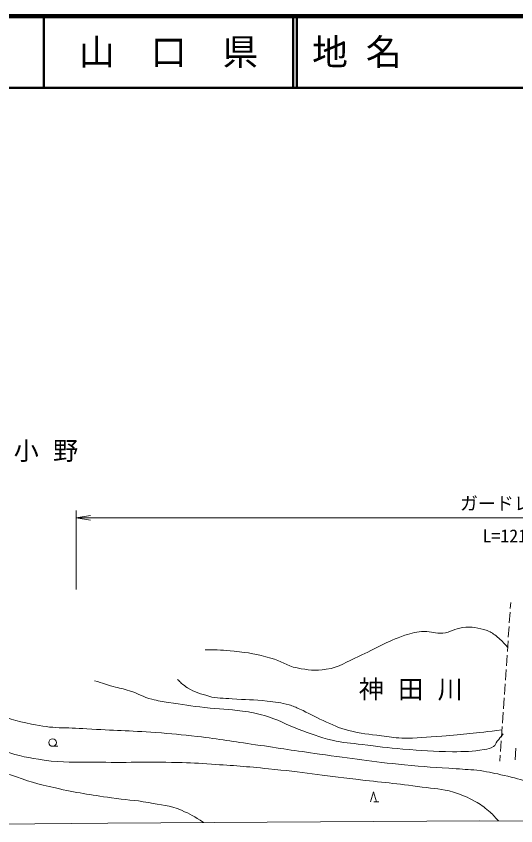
# Model space of a CAD drawing. Units: millimetres, scale not verified. Extents: x 40000 to 680000, y 20000 to 380000.
# Drawn here: x 329125 to 398790, y 267010 to 380000 of the extents above; entities that cross this region are included whole.
import ezdxf
from ezdxf.enums import TextEntityAlignment as Align

# ---------------------------------------------------------------- set-up
doc = ezdxf.new("R2010")
doc.units = ezdxf.units.MM
doc.header["$LTSCALE"] = 1000
doc.layers.add('M-BMK-HTXT', color=7, linetype='Continuous')
doc.layers.add('M-TTL-TXT', color=7, linetype='Continuous')
for name, color, linetype, lineweight in [('M-STR-HTXT', 7, 'Continuous', 13), ('M-TTL', 2, 'Continuous', 140), ('M-TTL-LINE', 7, 'Continuous', 50), ('M-WORK', 1, 'Continuous', 13)]:
    doc.layers.add(name, color=color, linetype=linetype, lineweight=lineweight)
doc.styles.add('ＭＳ ゴシック', font='')
doc.styles.get('ＭＳ ゴシック').set_extended_font_data('MS Gothic')

# ---------------------------------------------------------------- blocks, each defined once
blk = doc.blocks.new('open_arrow')
at = {"color": 0, "linetype": 'Continuous', "lineweight": -2}
blk.add_lwpolyline([(7.5, 1.25), (0, 0), (7.5, -1.25)], dxfattribs=at)

msp = doc.modelspace()

# ---------------------------------------------------------------- linework, layer by layer
at = {"layer": 'M-STR-HTXT'}
for p, q in [((337500, 300000), (337500, 311000)), ((337500, 310000), (458777, 310000))]:
    msp.add_line(p, q, dxfattribs=at)
at = {"layer": 'M-TTL'}
msp.add_line((680000, 380000), (40000, 380000), dxfattribs=at)
at = {"layer": 'M-TTL-LINE'}
for p, q in [((333000, 380000), (333000, 370000)), ((367750, 380000), (367750, 370000)), ((368250, 380000), (368250, 370000)), ((40000, 370000), (680000, 370000))]:
    msp.add_line(p, q, dxfattribs=at)
at = {"layer": 'M-WORK'}
for p, q in [((398024, 297319), (398082, 298153)), ((397886, 295324), (397990, 296820)), ((397748, 293329), (397852, 294825)), ((397611, 291333), (397714, 292830)), ((397473, 289338), (397576, 290835)), ((397335, 287343), (397438, 288839)), ((397197, 285348), (397300, 286844)), ((397059, 283352), (397162, 284849)), ((396921, 281357), (397025, 282854)), ((396783, 279362), (396887, 280858)), ((334207, 278102), (334907, 278102)), ((396645, 277367), (396749, 278863)), ((396553, 276034), (396611, 276868)), ((398779, 277851), (398711, 276214)), ((378508, 270341), (378928, 271741)), ((378928, 271741), (379348, 270341)), ((379698, 270341), (378998, 270341)), ((299467, 267010), (341925, 267389)), ((341925, 267389), (393775, 267716)), ((393775, 267716), (435334, 267489))]:
    msp.add_line(p, q, dxfattribs=at)
msp.add_circle((334207, 278627), 525, dxfattribs=at)
for points, knots in [([(355458, 291560), (357362, 291563), (357949, 291542), (359534, 291381), (361549, 291176), (362675, 290953), (364629, 290422), (366102, 290021), (366789, 289342), (368286, 289043), (369848, 288730), (370784, 288639), (372362, 288863), (374234, 289130), (375120, 289913), (376857, 290661), (379407, 291760), (380697, 292720), (383331, 293598), (384350, 293939), (384954, 294110), (386028, 294138), (387039, 294164), (387598, 293813), (388606, 293898), (389721, 293992), (390250, 294560), (391363, 294677), (392700, 294819), (393501, 294675), (394780, 294258), (395410, 294052), (395693, 293763), (396218, 293359), (396846, 292876), (397048, 292623), (397651, 291925)], [0, 0, 0, 0, 1, 1, 1, 2, 2, 2, 3, 3, 3, 4, 4, 4, 5, 5, 5, 6, 6, 6, 7, 7, 7, 8, 8, 8, 9, 9, 9, 10, 10, 10, 11, 11, 11, 12, 12, 12, 12]), ([(320007, 287387), (320756, 286531), (321039, 286273), (321765, 285629), (323157, 284393), (324111, 283893), (325761, 283031), (327773, 281980), (329059, 281684), (331276, 281193), (334227, 280540), (335972, 280758), (338988, 280554), (342731, 280300), (344837, 280303), (348579, 280034), (350847, 279871), (352115, 279738), (354373, 279475), (357552, 279105), (359318, 278786), (362485, 278329), (365972, 277826), (367919, 277499), (371410, 277024), (376036, 276394), (378622, 275987), (383265, 275505), (386067, 275215), (387649, 275189), (390458, 274972), (391769, 274871), (392512, 274886), (393815, 274706), (395139, 274523), (395867, 274332), (397172, 274040), (399928, 273423), (401410, 272814), (404178, 272255), (406165, 271854), (407294, 271714), (409293, 271376), (411904, 270934), (413415, 270915), (415980, 270257), (417720, 269811), (418874, 269844), (420349, 268818), (420974, 268383), (421260, 268184), (421841, 267563)], [0, 0, 0, 0, 1, 1, 1, 2, 2, 2, 3, 3, 3, 4, 4, 4, 5, 5, 5, 6, 6, 6, 7, 7, 7, 8, 8, 8, 9, 9, 9, 10, 10, 10, 11, 11, 11, 12, 12, 12, 13, 13, 13, 14, 14, 14, 15, 15, 15, 16, 16, 16, 17, 17, 17, 17]), ([(340053, 287265), (341298, 286864), (341629, 286754), (342650, 286465), (343536, 286215), (344050, 286141), (344928, 285866), (346173, 285476), (346782, 284991), (348045, 284667), (348938, 284438), (349454, 284376), (350363, 284228), (352339, 283905), (353450, 283743), (355438, 283508), (357477, 283268), (358640, 283315), (360673, 283029), (361888, 282857), (362570, 282728), (363750, 282389), (365656, 281843), (366601, 281185), (368465, 280511), (370290, 279852), (371289, 279382), (373181, 278953), (374795, 278586), (375734, 278562), (377377, 278353), (379584, 278073), (380820, 277907), (383038, 277727), (385738, 277508), (387255, 277365), (389964, 277354), (391698, 277348), (392681, 277377), (394391, 277656), (394917, 277742), (395246, 277784), (395688, 278082), (395976, 278278), (395994, 278532), (396203, 278811), (396510, 279221), (396629, 279350), (397038, 279823)], [0, 0, 0, 0, 1, 1, 1, 2, 2, 2, 3, 3, 3, 4, 4, 4, 5, 5, 5, 6, 6, 6, 7, 7, 7, 8, 8, 8, 9, 9, 9, 10, 10, 10, 11, 11, 11, 12, 12, 12, 13, 13, 13, 14, 14, 14, 15, 15, 15, 16, 16, 16, 16]), ([(351632, 287415), (351872, 287180), (351943, 287116), (352151, 286935), (352479, 286650), (352657, 286477), (353030, 286256), (354098, 285623), (354798, 285448), (355987, 285097), (357207, 284736), (357957, 284846), (359224, 284737), (361126, 284574), (362205, 284644), (364100, 284417), (365310, 284273), (366001, 284221), (367177, 283898), (367777, 283733), (368085, 283549), (368655, 283299), (369959, 282725), (370634, 282287), (371932, 281700), (373292, 281085), (374043, 280675), (375488, 280301), (377233, 279851), (378258, 279814), (380044, 279582), (381150, 279438), (381767, 279296), (382881, 279262), (385068, 279197), (386293, 279393), (388476, 279542), (391759, 279767), (392845, 279924), (396855, 280406)], [0, 0, 0, 0, 1, 1, 1, 2, 2, 2, 3, 3, 3, 4, 4, 4, 5, 5, 5, 6, 6, 6, 7, 7, 7, 8, 8, 8, 9, 9, 9, 10, 10, 10, 11, 11, 11, 12, 12, 12, 13, 13, 13, 13]), ([(308557, 286848), (309915, 285661), (310301, 285339), (311461, 284424), (312982, 283224), (313888, 282620), (315484, 281520), (318183, 279659), (319622, 278483), (322497, 276905), (324700, 275695), (325962, 275040), (328311, 274147), (330707, 273237), (332106, 272860), (334605, 272289), (337618, 271600), (339341, 271374), (342397, 270911), (344404, 270606), (345559, 270633), (347552, 270251), (349371, 269903), (350463, 269895), (352168, 269172), (353426, 268639), (353925, 268353), (355225, 267473)], [0, 0, 0, 0, 1, 1, 1, 2, 2, 2, 3, 3, 3, 4, 4, 4, 5, 5, 5, 6, 6, 6, 7, 7, 7, 8, 8, 8, 9, 9, 9, 9]), ([(314557, 286962), (315947, 285425), (316323, 285004), (317514, 283806), (318581, 282733), (319138, 282082), (320311, 281128), (321346, 280287), (321937, 279806), (323109, 279170), (324734, 278288), (325745, 277983), (327504, 277412), (329604, 276730), (330835, 276499), (333019, 276173), (335723, 275769), (337279, 275946), (340012, 275893), (344538, 275806), (347075, 275945), (351601, 275853), (353460, 275815), (354500, 275733), (356356, 275613), (359466, 275414), (361208, 275290), (364309, 274974), (369079, 274488), (371735, 274063), (376497, 273496), (380101, 273066), (382135, 272938), (385728, 272417), (387434, 272169), (388444, 272232), (390083, 271697), (391307, 271298), (392004, 271059), (393121, 270419), (393898, 269973), (394324, 269690), (394999, 269100), (395572, 268598), (395771, 268382), (396357, 267702)], [0, 0, 0, 0, 1, 1, 1, 2, 2, 2, 3, 3, 3, 4, 4, 4, 5, 5, 5, 6, 6, 6, 7, 7, 7, 8, 8, 8, 9, 9, 9, 10, 10, 10, 11, 11, 11, 12, 12, 12, 13, 13, 13, 14, 14, 14, 15, 15, 15, 15])]:
    msp.add_open_spline(points, degree=3, knots=knots, dxfattribs=at)

# ---------------------------------------------------------------- block references
at = {"layer": 'M-STR-HTXT', "xscale": 267, "yscale": 267}
msp.add_blockref('open_arrow', (337500, 310000), dxfattribs=at)

# ---------------------------------------------------------------- texts
at = {"layer": 'M-BMK-HTXT', "char_height": 2566, "attachment_point": 5, "style": 'ＭＳ ゴシック'}
for s, insert in [('\\T1.57;字小野', (331523, 319214)), ('\\T1.57;神田川', (385134, 285918))]:
    msp.add_mtext(s, dxfattribs=dict(at, insert=insert))
at = {"layer": 'M-STR-HTXT', "style": 'ＭＳ ゴシック'}
msp.add_text('ガードレール', height=1833, dxfattribs=at).set_placement((398500, 312000), align=Align.MIDDLE_CENTER)
msp.add_text('L=121.0', height=1833, dxfattribs=at).set_placement((398500, 306000), align=Align.BOTTOM_CENTER)
at = {"layer": 'M-TTL-TXT', "style": 'ＭＳ ゴシック'}
msp.add_text('山\u3000口\u3000県', height=3666, dxfattribs=at).set_placement((350375, 375000), align=Align.MIDDLE_CENTER)
msp.add_text('地 名', height=3666, dxfattribs=at).set_placement((370380, 375000), align=Align.MIDDLE_LEFT)

doc.saveas('drawing.dxf')
